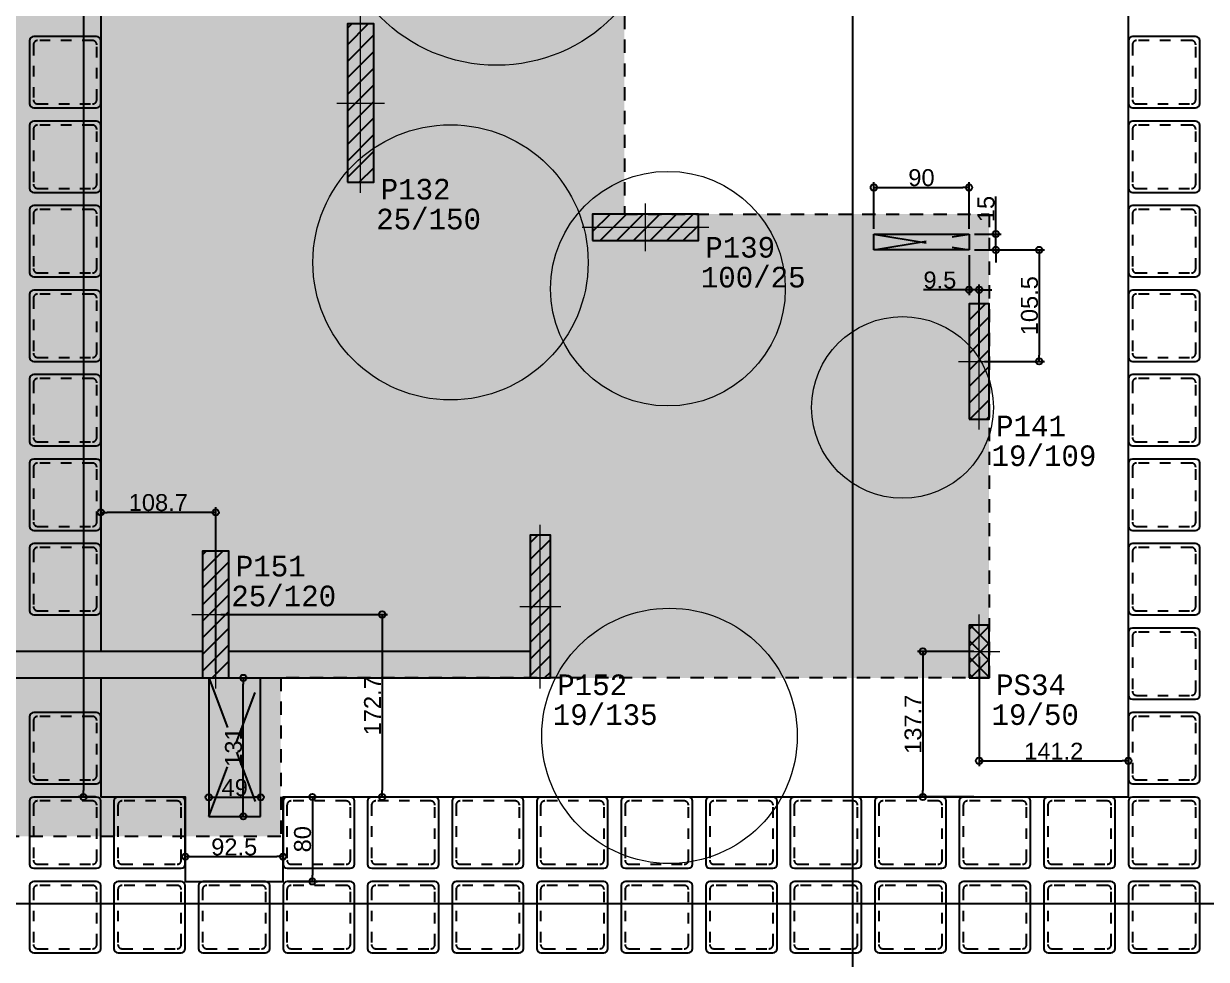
# Model space of a CAD drawing. Header units: millimetres. Extents: x -967 to 563, y -1588 to 506.
# Drawn here: x 81.27 to 92.46, y -255.15 to -246.29 of the extents above; entities that cross this region are included whole.
import ezdxf

# ---------------------------------------------------------------- set-up
doc = ezdxf.new("R2010")
doc.units = ezdxf.units.MM
for name, pattern in [('347-XXXX-ARQ-BASE-019-TÉRREO$0$HIDDEN2', [0.1875, 0.125, -0.0625]), ('ESTILO_TQS_0001', [1, 0.7, -0.3]), ('TRAZO_HUECO', [0.75, 0.5, -0.25])]:
    doc.linetypes.add(name, pattern=pattern)
for name, color, linetype in [('1', 5, 'Continuous'), ('12', 4, 'Continuous'), ('208', 13, 'Continuous'), ('237', 5, 'Continuous'), ('241', 7, 'TRAZO_HUECO'), ('251', 5, 'Continuous'), ('252', 153, 'ESTILO_TQS_0001'), ('3', 2, 'Continuous'), ('347-XXXX-ARQ-BASE-013-IMPLANTAÇÃO$0$_XREF-ARQ', 7, 'Continuous'), ('347-XXXX-ARQ-BASE-019-TÉRREO$0$AR-PRJ', 11, '347-XXXX-ARQ-BASE-019-TÉRREO$0$HIDDEN2'), ('4', 2, 'Continuous'), ('9', 7, 'Continuous'), ('COTAS', 1, 'Continuous')]:
    doc.layers.add(name, color=color, linetype=linetype)
doc.layers.add('PILAR_EIXOS', color=1, linetype='Continuous', lineweight=0)
doc.layers.add('PILAR_HACH', color=4, linetype='Continuous', lineweight=0)
doc.styles.add('ARIAL', font='arial.ttf')
doc.styles.add('TQS_LUCIDA_CONSOLE', font='lucon.TTF')
doc.dimstyles.new('AVILLA 100 2', dxfattribs={"dimtxt": 0.16, "dimasz": 0.06, "dimexe": 0.05, "dimexo": 0.05, "dimgap": 0.01, "dimtad": 3, "dimdec": 1, "dimlfac": 100, "dimzin": 9, "dimdsep": 46, "dimtxsty": 'ARIAL', "dimblk": 'ORIGIN', "dimcen": 1.5, "dimclrd": 10, "dimclre": 10, "dimclrt": 7, "dimadec": 0, "dimazin": 0, "dimtfac": 1, "dimtdec": 1, "dimtmove": 0, "dimatfit": 1, "dimfxl": 1, "dimarcsym": 0})
pattern_1 = [(45, (585.15059, -196.08026), (-0.07857724, 0.07857724), [])]

# ---------------------------------------------------------------- blocks, each defined once
blk = doc.blocks.new('ENCHIMENTO_PISO TERREO')
h = blk.add_hatch(color=9)
h.dxf.hatch_style = 1
h.paths.add_polyline_path([(27.7, 0.14), (27.7, 0.75), (31.15, 0.75), (31.15, 5.14), (24.8495, 5.14), (24.8495, 7.04), (12.06, 7.04), (12.06, 4.64), (4, 4.64), (4, 7.04), (-8.79, 7.04), (-8.7905, 5.14), (-15.09, 5.14), (-15.09, 0.75), (-11.64, 0.75), (-11.64, 0.17), (-11.64, -2.71), (-15.09, -2.71), (-15.09, -9.5), (-8.39, -9.5), (-8.39, -11), (1.35, -11), (1.35, -10.25), (14.71, -10.25), (14.71, -11), (24.45, -11), (24.45, -9.5), (31.15, -9.5), (31.15, -5.11), (27.7, -5.11)])
at = {"layer": '347-XXXX-ARQ-BASE-019-TÉRREO$0$AR-PRJ', "color": 9}
blk.add_lwpolyline([(12.06, 7.04), (24.8495, 7.04), (24.8495, 5.14), (31.15, 5.14), (31.15, 0.75), (27.7, 0.75), (27.7, 0.14), (27.7, -5.11), (31.15, -5.11), (31.15, -9.5), (24.45, -9.5), (24.45, -11), (14.71, -11)], dxfattribs=at)
blk = doc.blocks.new('_VAONER063700637000750007500')
at = {"layer": '251', "color": 8}
for p, q in [((29.725, 33.725), (-29.725, 33.725)), ((-33.725, 29.725), (-33.725, -29.725)), ((33.725, -29.725), (33.725, 29.725)), ((-29.725, -33.725), (29.725, -33.725))]:
    blk.add_line(p, q, dxfattribs=at)
for centre, start, end in [((-29.725, 29.725), 90, 180), ((29.725, 29.725), 0, 90), ((-29.725, -29.725), 180, 270), ((29.725, -29.725), 270, 0)]:
    blk.add_arc(centre, 4, start, end, dxfattribs=at)
at = {"layer": '252', "color": 8}
for p, q in [((-29.975, 25.975), (-29.975, -25.975)), ((25.975, 29.975), (-25.975, 29.975)), ((29.975, -25.975), (29.975, 25.975)), ((-25.975, -29.975), (25.975, -29.975))]:
    blk.add_line(p, q, dxfattribs=at)
for centre, start, end in [((-25.975, 25.975), 90, 180), ((25.975, 25.975), 0, 90), ((-25.975, -25.975), 180, 270), ((25.975, -25.975), 270, 0)]:
    blk.add_arc(centre, 4, start, end, dxfattribs=at)
blk = doc.blocks.new('NERVURADA TÉRREO 1 MODELO 2 (LO) R0')
at = {"layer": '208', "xscale": 0.01, "yscale": 0.01, "zscale": 0.01}
for p in [(753.84, -759.918), (764.233, -759.918), (753.84, -760.718), (764.233, -760.718), (753.84, -761.517), (764.233, -761.517), (753.84, -762.317), (764.233, -762.317), (753.84, -763.116), (764.233, -763.116), (753.84, -763.916), (764.233, -763.916), (753.84, -764.715), (764.233, -764.715), (764.233, -765.515), (753.84, -766.314), (764.233, -766.314), (753.84, -767.114), (754.639, -767.114), (756.238, -767.114), (757.038, -767.114), (757.837, -767.114), (758.637, -767.114), (759.436, -767.114), (760.236, -767.114), (761.035, -767.114), (761.835, -767.114), (762.634, -767.114), (763.434, -767.114), (764.233, -767.114), (753.84, -767.913), (754.639, -767.913), (755.439, -767.913), (756.238, -767.913), (757.038, -767.913), (757.837, -767.913), (758.637, -767.913), (759.436, -767.913), (760.236, -767.913), (761.035, -767.913), (761.835, -767.913), (762.634, -767.913), (763.434, -767.913), (764.233, -767.913)]:
    blk.add_blockref('_VAONER063700637000750007500', p, dxfattribs=at)
blk = doc.blocks.new('Eixos do pilar')
at = {"layer": 'PILAR_EIXOS'}
for p, q in [((0, -0.5), (0, 0.5)), ((-0.5, 0), (0.5, 0))]:
    blk.add_line(p, q, dxfattribs=at)
blk = doc.blocks.new('_Origin')
at = {"color": 0, "linetype": 'ByBlock', "lineweight": -2}
blk.add_line((0, 0), (-1, 0), dxfattribs=at)
blk.add_circle((0, 0), 0.5, dxfattribs=at)
blk = doc.blocks.new('*D503')
at = {"layer": 'COTAS', "color": 10, "linetype": 'ByBlock', "lineweight": -2, "transparency": 16777216}
for p, q in [((864.439, -597.62), (864.439, -596.054)), ((864.379, -596.104), (863.412, -596.104))]:
    blk.add_line(p, q, dxfattribs=at)
at = {"layer": 'Defpoints', "color": 0, "linetype": 'ByBlock', "transparency": 16777216}
for p in [(863.352, -596.104), (863.352, -596.104), (864.439, -597.67)]:
    blk.add_point(p, dxfattribs=at)
at = {"layer": 'COTAS', "color": 10, "linetype": 'ByBlock', "lineweight": -2, "transparency": 16777216, "xscale": 0.06, "yscale": 0.06, "zscale": 0.06, "rotation": 180}
blk.add_blockref('_Origin', (863.352, -596.104), dxfattribs=at)
at = {"layer": 'COTAS', "color": 10, "linetype": 'ByBlock', "lineweight": -2, "transparency": 16777216, "xscale": 0.06, "yscale": 0.06, "zscale": 0.06}
blk.add_blockref('_Origin', (864.439, -596.104), dxfattribs=at)
at = {"layer": 'COTAS', "color": 7, "linetype": 'ByBlock', "transparency": 16777216, "insert": (863.896, -596.012), "char_height": 0.16, "attachment_point": 5, "style": 'ARIAL'}
blk.add_mtext('108.7', dxfattribs=at)
blk = doc.blocks.new('*D504')
at = {"layer": 'COTAS', "color": 10, "linetype": 'ByBlock', "lineweight": -2, "transparency": 16777216}
for p, q in [((864.489, -597.07), (866.063, -597.07)), ((866.013, -597.13), (866.013, -598.737))]:
    blk.add_line(p, q, dxfattribs=at)
at = {"layer": 'Defpoints', "color": 0, "linetype": 'ByBlock', "transparency": 16777216}
for p in [(864.439, -597.07), (866.013, -598.797), (866.013, -598.797)]:
    blk.add_point(p, dxfattribs=at)
at = {"layer": 'COTAS', "color": 10, "linetype": 'ByBlock', "lineweight": -2, "transparency": 16777216, "xscale": 0.06, "yscale": 0.06, "zscale": 0.06}
for p, rotation in [((866.013, -597.07), 90), ((866.013, -598.797), 270)]:
    blk.add_blockref('_Origin', p, dxfattribs=dict(at, rotation=rotation))
at = {"layer": 'COTAS', "color": 7, "linetype": 'ByBlock', "transparency": 16777216, "insert": (865.922, -597.934), "char_height": 0.16, "attachment_point": 5, "rotation": 90, "style": 'ARIAL'}
blk.add_mtext('172.7', dxfattribs=at)
blk = doc.blocks.new('*D505')
at = {"layer": 'COTAS', "color": 10, "linetype": 'ByBlock', "lineweight": -2, "transparency": 16777216}
for p, q in [((871.609, -597.42), (871.077, -597.42)), ((871.127, -597.48), (871.127, -598.737)), ((871.609, -598.797), (871.077, -598.797))]:
    blk.add_line(p, q, dxfattribs=at)
at = {"layer": 'Defpoints', "color": 0, "linetype": 'ByBlock', "transparency": 16777216}
for p in [(871.659, -597.42), (871.127, -598.797), (871.659, -598.797)]:
    blk.add_point(p, dxfattribs=at)
at = {"layer": 'COTAS', "color": 10, "linetype": 'ByBlock', "lineweight": -2, "transparency": 16777216, "xscale": 0.06, "yscale": 0.06, "zscale": 0.06}
for p, rotation in [((871.127, -597.42), 90), ((871.127, -598.797), 270)]:
    blk.add_blockref('_Origin', p, dxfattribs=dict(at, rotation=rotation))
at = {"layer": 'COTAS', "color": 7, "linetype": 'ByBlock', "transparency": 16777216, "insert": (871.035, -598.109), "char_height": 0.16, "attachment_point": 5, "rotation": 90, "style": 'ARIAL'}
blk.add_mtext('137.7', dxfattribs=at)
blk = doc.blocks.new('*D506')
at = {"layer": 'COTAS', "color": 10, "linetype": 'ByBlock', "lineweight": -2, "transparency": 16777216}
for p, q in [((871.659, -597.47), (871.659, -598.505)), ((871.719, -598.455), (873.011, -598.455))]:
    blk.add_line(p, q, dxfattribs=at)
at = {"layer": 'Defpoints', "color": 0, "linetype": 'ByBlock', "transparency": 16777216}
for p in [(871.659, -597.42), (873.071, -598.455), (873.071, -598.455)]:
    blk.add_point(p, dxfattribs=at)
at = {"layer": 'COTAS', "color": 10, "linetype": 'ByBlock', "lineweight": -2, "transparency": 16777216, "xscale": 0.06, "yscale": 0.06, "zscale": 0.06, "rotation": 180}
blk.add_blockref('_Origin', (871.659, -598.455), dxfattribs=at)
at = {"layer": 'COTAS', "color": 10, "linetype": 'ByBlock', "lineweight": -2, "transparency": 16777216, "xscale": 0.06, "yscale": 0.06, "zscale": 0.06}
blk.add_blockref('_Origin', (873.071, -598.455), dxfattribs=at)
at = {"layer": 'COTAS', "color": 7, "linetype": 'ByBlock', "transparency": 16777216, "insert": (872.365, -598.364), "char_height": 0.16, "attachment_point": 5, "style": 'ARIAL'}
blk.add_mtext('141.2', dxfattribs=at)
blk = doc.blocks.new('*D508')
at = {"layer": 'COTAS', "color": 10, "linetype": 'ByBlock', "lineweight": -2, "transparency": 16777216}
for p, q in [((863.302, -581.883), (863.138, -581.883)), ((863.188, -581.943), (863.188, -598.737)), ((863.302, -598.797), (863.138, -598.797))]:
    blk.add_line(p, q, dxfattribs=at)
at = {"layer": 'Defpoints', "color": 0, "linetype": 'ByBlock', "transparency": 16777216}
for p in [(863.352, -581.883), (863.188, -598.797), (863.352, -598.797)]:
    blk.add_point(p, dxfattribs=at)
at = {"layer": 'COTAS', "color": 10, "linetype": 'ByBlock', "lineweight": -2, "transparency": 16777216, "xscale": 0.06, "yscale": 0.06, "zscale": 0.06}
for p, rotation in [((863.188, -581.883), 90), ((863.188, -598.797), 270)]:
    blk.add_blockref('_Origin', p, dxfattribs=dict(at, rotation=rotation))
at = {"layer": 'COTAS', "color": 7, "linetype": 'ByBlock', "transparency": 16777216, "insert": (863.097, -590.34), "char_height": 0.16, "attachment_point": 5, "rotation": 90, "style": 'ARIAL'}
blk.add_mtext('1691.5', dxfattribs=at)
blk = doc.blocks.new('*D780')
at = {"layer": 'COTAS', "color": 10, "linetype": 'ByBlock', "lineweight": -2, "transparency": 16777216}
blk.add_line((820.942, -599.805), (875.954, -599.805), dxfattribs=at)
at = {"layer": 'Defpoints', "color": 0, "linetype": 'ByBlock', "transparency": 16777216}
for p in [(820.882, -599.805), (876.014, -599.805), (876.014, -599.805)]:
    blk.add_point(p, dxfattribs=at)
at = {"layer": 'COTAS', "color": 10, "linetype": 'ByBlock', "lineweight": -2, "transparency": 16777216, "xscale": 0.06, "yscale": 0.06, "zscale": 0.06, "rotation": 180}
blk.add_blockref('_Origin', (820.882, -599.805), dxfattribs=at)
at = {"layer": 'COTAS', "color": 10, "linetype": 'ByBlock', "lineweight": -2, "transparency": 16777216, "xscale": 0.06, "yscale": 0.06, "zscale": 0.06}
blk.add_blockref('_Origin', (876.014, -599.805), dxfattribs=at)
at = {"layer": 'COTAS', "color": 7, "linetype": 'ByBlock', "transparency": 16777216, "insert": (848.448, -599.713), "char_height": 0.16, "attachment_point": 5, "style": 'ARIAL'}
blk.add_mtext('5513.2', dxfattribs=at)
blk = doc.blocks.new('*D788')
at = {"layer": 'COTAS', "color": 10, "linetype": 'ByBlock', "lineweight": -2, "transparency": 16777216}
blk.add_line((870.465, -606.22), (870.465, -572.37), dxfattribs=at)
at = {"layer": 'Defpoints', "color": 0, "linetype": 'ByBlock', "transparency": 16777216}
for p in [(870.465, -572.31), (870.465, -572.31), (870.465, -606.28)]:
    blk.add_point(p, dxfattribs=at)
at = {"layer": 'COTAS', "color": 10, "linetype": 'ByBlock', "lineweight": -2, "transparency": 16777216, "xscale": 0.06, "yscale": 0.06, "zscale": 0.06}
for p, rotation in [((870.465, -572.31), 90), ((870.465, -606.28), 270)]:
    blk.add_blockref('_Origin', p, dxfattribs=dict(at, rotation=rotation))
at = {"layer": 'COTAS', "color": 7, "linetype": 'ByBlock', "transparency": 16777216, "insert": (870.374, -589.295), "char_height": 0.16, "attachment_point": 5, "rotation": 90, "style": 'ARIAL'}
blk.add_mtext('3397', dxfattribs=at)
blk = doc.blocks.new('*D574')
at = {"layer": 'COTAS', "color": 10, "linetype": 'ByBlock', "lineweight": -2, "transparency": 16777216}
blk.add_line((864.212, -599.362), (865.016, -599.362), dxfattribs=at)
at = {"layer": 'Defpoints', "color": 0, "linetype": 'ByBlock', "transparency": 16777216}
for p in [(864.152, -599.362), (865.076, -599.362), (865.076, -599.362)]:
    blk.add_point(p, dxfattribs=at)
at = {"layer": 'COTAS', "color": 10, "linetype": 'ByBlock', "lineweight": -2, "transparency": 16777216, "xscale": 0.06, "yscale": 0.06, "zscale": 0.06, "rotation": 180}
blk.add_blockref('_Origin', (864.152, -599.362), dxfattribs=at)
at = {"layer": 'COTAS', "color": 10, "linetype": 'ByBlock', "lineweight": -2, "transparency": 16777216, "xscale": 0.06, "yscale": 0.06, "zscale": 0.06}
blk.add_blockref('_Origin', (865.076, -599.362), dxfattribs=at)
at = {"layer": 'COTAS', "color": 7, "linetype": 'ByBlock', "transparency": 16777216, "insert": (864.614, -599.271), "char_height": 0.16, "attachment_point": 5, "style": 'ARIAL'}
blk.add_mtext('92.5', dxfattribs=at)
blk = doc.blocks.new('*D575')
at = {"layer": 'COTAS', "color": 10, "linetype": 'ByBlock', "lineweight": -2, "transparency": 16777216}
for p, q in [((865.353, -598.857), (865.353, -599.537)), ((865.126, -599.597), (865.403, -599.597))]:
    blk.add_line(p, q, dxfattribs=at)
at = {"layer": 'Defpoints', "color": 0, "linetype": 'ByBlock', "transparency": 16777216}
for p in [(865.353, -598.797), (865.076, -599.597), (865.353, -599.597)]:
    blk.add_point(p, dxfattribs=at)
at = {"layer": 'COTAS', "color": 10, "linetype": 'ByBlock', "lineweight": -2, "transparency": 16777216, "xscale": 0.06, "yscale": 0.06, "zscale": 0.06}
for p, rotation in [((865.353, -598.797), 90), ((865.353, -599.597), 270)]:
    blk.add_blockref('_Origin', p, dxfattribs=dict(at, rotation=rotation))
at = {"layer": 'COTAS', "color": 7, "linetype": 'ByBlock', "transparency": 16777216, "insert": (865.261, -599.197), "char_height": 0.16, "attachment_point": 5, "rotation": 90, "style": 'ARIAL'}
blk.add_mtext('80', dxfattribs=at)
blk = doc.blocks.new('*D576')
at = {"layer": 'COTAS', "color": 10, "linetype": 'ByBlock', "lineweight": -2, "transparency": 16777216}
blk.add_line((864.7, -598.92), (864.7, -597.73), dxfattribs=at)
at = {"layer": 'Defpoints', "color": 0, "linetype": 'ByBlock', "transparency": 16777216}
for p in [(864.7, -597.67), (864.7, -597.67), (864.7, -598.98)]:
    blk.add_point(p, dxfattribs=at)
at = {"layer": 'COTAS', "color": 10, "linetype": 'ByBlock', "lineweight": -2, "transparency": 16777216, "xscale": 0.06, "yscale": 0.06, "zscale": 0.06}
for p, rotation in [((864.7, -597.67), 90), ((864.7, -598.98), 270)]:
    blk.add_blockref('_Origin', p, dxfattribs=dict(at, rotation=rotation))
at = {"layer": 'COTAS', "color": 7, "linetype": 'ByBlock', "transparency": 16777216, "insert": (864.608, -598.325), "char_height": 0.16, "attachment_point": 5, "rotation": 90, "style": 'ARIAL'}
blk.add_mtext('131', dxfattribs=at)
blk = doc.blocks.new('*D577')
at = {"layer": 'COTAS', "color": 10, "linetype": 'ByBlock', "lineweight": -2, "transparency": 16777216}
blk.add_line((864.434, -598.8), (864.804, -598.8), dxfattribs=at)
at = {"layer": 'Defpoints', "color": 0, "linetype": 'ByBlock', "transparency": 16777216}
for p in [(864.374, -598.8), (864.864, -598.8), (864.864, -598.8)]:
    blk.add_point(p, dxfattribs=at)
at = {"layer": 'COTAS', "color": 10, "linetype": 'ByBlock', "lineweight": -2, "transparency": 16777216, "xscale": 0.06, "yscale": 0.06, "zscale": 0.06, "rotation": 180}
blk.add_blockref('_Origin', (864.374, -598.8), dxfattribs=at)
at = {"layer": 'COTAS', "color": 10, "linetype": 'ByBlock', "lineweight": -2, "transparency": 16777216, "xscale": 0.06, "yscale": 0.06, "zscale": 0.06}
blk.add_blockref('_Origin', (864.864, -598.8), dxfattribs=at)
at = {"layer": 'COTAS', "color": 7, "linetype": 'ByBlock', "transparency": 16777216, "insert": (864.619, -598.709), "char_height": 0.16, "attachment_point": 5, "style": 'ARIAL'}
blk.add_mtext('49', dxfattribs=at)
blk = doc.blocks.new('*D578')
at = {"layer": 'COTAS', "color": 10, "linetype": 'ByBlock', "lineweight": -2, "transparency": 16777216}
for p, q in [((870.664, -593.42), (870.664, -592.979)), ((870.724, -593.029), (871.504, -593.029)), ((871.564, -593.42), (871.564, -592.979))]:
    blk.add_line(p, q, dxfattribs=at)
at = {"layer": 'Defpoints', "color": 0, "linetype": 'ByBlock', "transparency": 16777216}
for p in [(871.564, -593.029), (870.664, -593.47), (871.564, -593.47)]:
    blk.add_point(p, dxfattribs=at)
at = {"layer": 'COTAS', "color": 10, "linetype": 'ByBlock', "lineweight": -2, "transparency": 16777216, "xscale": 0.06, "yscale": 0.06, "zscale": 0.06, "rotation": 180}
blk.add_blockref('_Origin', (870.664, -593.029), dxfattribs=at)
at = {"layer": 'COTAS', "color": 10, "linetype": 'ByBlock', "lineweight": -2, "transparency": 16777216, "xscale": 0.06, "yscale": 0.06, "zscale": 0.06}
blk.add_blockref('_Origin', (871.564, -593.029), dxfattribs=at)
at = {"layer": 'COTAS', "color": 7, "linetype": 'ByBlock', "transparency": 16777216, "insert": (871.114, -592.937), "char_height": 0.16, "attachment_point": 5, "style": 'ARIAL'}
blk.add_mtext('90', dxfattribs=at)
blk = doc.blocks.new('*D579')
at = {"layer": 'COTAS', "color": 10, "linetype": 'ByBlock', "lineweight": -2, "transparency": 16777216}
for p, q in [((871.817, -593.41), (871.817, -593.115)), ((871.614, -593.47), (871.867, -593.47)), ((871.817, -593.62), (871.817, -593.47)), ((871.614, -593.62), (871.867, -593.62)), ((871.817, -593.68), (871.817, -593.74))]:
    blk.add_line(p, q, dxfattribs=at)
at = {"layer": 'Defpoints', "color": 0, "linetype": 'ByBlock', "transparency": 16777216}
for p in [(871.564, -593.47), (871.817, -593.47), (871.564, -593.62)]:
    blk.add_point(p, dxfattribs=at)
at = {"layer": 'COTAS', "color": 10, "linetype": 'ByBlock', "lineweight": -2, "transparency": 16777216, "xscale": 0.06, "yscale": 0.06, "zscale": 0.06}
for p, rotation in [((871.817, -593.47), 270), ((871.817, -593.62), 90)]:
    blk.add_blockref('_Origin', p, dxfattribs=dict(at, rotation=rotation))
at = {"layer": 'COTAS', "color": 7, "linetype": 'ByBlock', "transparency": 16777216, "insert": (871.725, -593.233), "char_height": 0.16, "attachment_point": 5, "rotation": 90, "style": 'ARIAL'}
blk.add_mtext('15', dxfattribs=at)
blk = doc.blocks.new('*D584')
at = {"layer": 'COTAS', "color": 10, "linetype": 'ByBlock', "lineweight": -2, "transparency": 16777216}
for p, q in [((871.614, -593.62), (872.277, -593.62)), ((872.227, -593.68), (872.227, -594.615)), ((871.709, -594.675), (872.277, -594.675))]:
    blk.add_line(p, q, dxfattribs=at)
at = {"layer": 'Defpoints', "color": 0, "linetype": 'ByBlock', "transparency": 16777216}
for p in [(871.564, -593.62), (871.659, -594.675), (872.227, -594.675)]:
    blk.add_point(p, dxfattribs=at)
at = {"layer": 'COTAS', "color": 10, "linetype": 'ByBlock', "lineweight": -2, "transparency": 16777216, "xscale": 0.06, "yscale": 0.06, "zscale": 0.06}
for p, rotation in [((872.227, -593.62), 90), ((872.227, -594.675), 270)]:
    blk.add_blockref('_Origin', p, dxfattribs=dict(at, rotation=rotation))
at = {"layer": 'COTAS', "color": 7, "linetype": 'ByBlock', "transparency": 16777216, "insert": (872.136, -594.148), "char_height": 0.16, "attachment_point": 5, "rotation": 90, "style": 'ARIAL'}
blk.add_mtext('105.5', dxfattribs=at)
blk = doc.blocks.new('*D585')
at = {"layer": 'COTAS', "color": 10, "linetype": 'ByBlock', "lineweight": -2, "transparency": 16777216}
for p, q in [((871.564, -593.67), (871.564, -594.047)), ((871.659, -594.625), (871.659, -593.947)), ((871.504, -593.997), (871.132, -593.997)), ((871.659, -593.997), (871.564, -593.997)), ((871.719, -593.997), (871.779, -593.997))]:
    blk.add_line(p, q, dxfattribs=at)
at = {"layer": 'Defpoints', "color": 0, "linetype": 'ByBlock', "transparency": 16777216}
for p in [(871.564, -593.62), (871.564, -593.997), (871.659, -594.675)]:
    blk.add_point(p, dxfattribs=at)
at = {"layer": 'COTAS', "color": 10, "linetype": 'ByBlock', "lineweight": -2, "transparency": 16777216, "xscale": 0.06, "yscale": 0.06, "zscale": 0.06}
blk.add_blockref('_Origin', (871.564, -593.997), dxfattribs=at)
at = {"layer": 'COTAS', "color": 10, "linetype": 'ByBlock', "lineweight": -2, "transparency": 16777216, "xscale": 0.06, "yscale": 0.06, "zscale": 0.06, "rotation": 180}
blk.add_blockref('_Origin', (871.659, -593.997), dxfattribs=at)
at = {"layer": 'COTAS', "color": 7, "linetype": 'ByBlock', "transparency": 16777216, "insert": (871.288, -593.906), "char_height": 0.16, "attachment_point": 5, "style": 'ARIAL'}
blk.add_mtext('9.5', dxfattribs=at)
blk = doc.blocks.new('COTAS TÉRREO (LO) R0')
at = {"layer": 'COTAS', "linetype": 'ByBlock'}
for base, p1, p2, picture, middle in [((870.4655, -572.3104), (870.4655, -606.2804), (870.4655, -572.3104), '*D788', (870.3737, -589.2954)), ((863.1882021911, -598.7973861131), (863.3522448043, -581.8828861131), (863.3522448043, -598.7973861131), '*D508', (863.0965105131, -590.3401361131)), ((871.817, -593.4704), (871.5642, -593.6204), (871.5642, -593.4704), '*D579', (871.7253, -593.2327)), ((872.2272, -594.6754), (871.5642, -593.6204), (871.6592, -594.6754), '*D584', (872.1355, -594.1479)), ((866.0127, -598.7974), (864.4392, -597.0704), (866.0127, -598.7974), '*D504', (865.9224, -597.9339)), ((871.1266, -598.7974), (871.6592, -597.4204), (871.6592, -598.7974), '*D505', (871.0349, -598.1089)), ((864.7001, -597.6704), (864.7001, -598.9804), (864.7001, -597.6704), '*D576', (864.6084, -598.3254)), ((865.3527621983, -599.5968861132), (865.3527621983, -598.7973861132), (865.0762448012, -599.5968861132), '*D575', (865.2610705203, -599.1971361132))]:
    dim = blk.add_linear_dim(base=base, p1=p1, p2=p2, angle=90, dimstyle='AVILLA 100 2', dxfattribs=at)
    dim.commit()
    dim.dimension.update_dxf_attribs({"geometry": picture, "text_midpoint": middle})
for base, p1, p2, picture, middle in [((871.5642, -593.0287), (870.6642, -593.4704), (871.5642, -593.4704), '*D578', (871.1142, -593.0287)), ((863.3522, -596.1041), (864.4392, -597.6704), (863.3522, -596.1041), '*D503', (863.8957, -596.1041))]:
    dim = blk.add_linear_dim(base=base, p1=p1, p2=p2, dimstyle='AVILLA 100 2', dxfattribs=at)
    dim.commit()
    dim.dimension.update_dxf_attribs({"geometry": picture, "text_midpoint": middle, "dimtype": 128})
for base, p1, p2, picture, middle in [((871.5642, -593.9974), (871.6592, -594.6754), (871.5642, -593.6204), '*D585', (871.288, -593.9057)), ((873.0712, -598.4546), (871.6592, -597.4204), (873.0712, -598.4546), '*D506', (872.3652, -598.3643)), ((864.8642, -598.8002), (864.3742, -598.8002), (864.8642, -598.8002), '*D577', (864.6192, -598.7085)), ((865.0762448012, -599.3624793853), (864.1517448012, -599.3624793853), (865.0762448012, -599.3624793853), '*D574', (864.6139948012, -599.2707877072)), ((876.0142, -599.8051), (820.882, -599.8051), (876.0142, -599.8051), '*D780', (848.4481, -599.7133))]:
    dim = blk.add_linear_dim(base=base, p1=p1, p2=p2, dimstyle='AVILLA 100 2', dxfattribs=at)
    dim.commit()
    dim.dimension.update_dxf_attribs({"geometry": picture, "text_midpoint": middle})

msp = doc.modelspace()

# ---------------------------------------------------------------- hatches: boundary and pattern name
at = {"linetype": 'ByBlock'}
h = msp.add_hatch(dxfattribs=at)
h.set_pattern_fill('ANSI31', color=4, scale=0.035)
h.set_pattern_definition(pattern_1)
h.paths.add_polyline_path([(84.3357, -247.7921), (84.5857, -247.7921), (84.5857, -246.2921), (84.3357, -246.2921)])
h = msp.add_hatch(dxfattribs=at)
h.set_pattern_fill('ANSI31', color=4, scale=0.035)
h.set_pattern_definition(pattern_1)
h.paths.add_polyline_path([(86.6557, -248.3421), (87.6557, -248.3421), (87.6557, -248.0921), (86.6557, -248.0921)])
h = msp.add_hatch(dxfattribs=at)
h.set_pattern_fill('ANSI31', color=4, scale=0.035)
h.set_pattern_definition(pattern_1)
h.paths.add_polyline_path([(90.2157, -250.0321), (90.4057, -250.0321), (90.4057, -248.9421), (90.2157, -248.9421)])
h = msp.add_hatch(dxfattribs=at)
h.set_pattern_fill('ANSI31', color=4, scale=0.035)
h.set_pattern_definition(pattern_1)
h.paths.add_polyline_path([(86.0657, -252.4821), (86.2557, -252.4821), (86.2557, -251.1321), (86.0657, -251.1321)])
h = msp.add_hatch(dxfattribs=at)
h.set_pattern_fill('ANSI31', color=4, scale=0.035)
h.set_pattern_definition(pattern_1)
h.paths.add_polyline_path([(82.9657, -252.4821), (83.2157, -252.4821), (83.2157, -251.2821), (82.9657, -251.2821)])
h = msp.add_hatch(dxfattribs=at)
h.set_pattern_fill('ANSI37', color=4, scale=0.035)
h.set_pattern_definition([(45, (685.15059, -106.08026), (-0.078577241, 0.078577241), []), (135, (685.15059, -106.08026), (-0.078577241, -0.078577241), [])])
h.paths.add_polyline_path([(90.2157, -252.4821), (90.4057, -252.4821), (90.4057, -251.9821), (90.2157, -251.9821)])

# ---------------------------------------------------------------- linework, layer by layer
at = {"layer": '1'}
for points in [[(82.0037, -253.6091), (82.8032, -253.6091), (82.8032, -254.4086), (83.7277, -254.4086), (83.7277, -253.6091), (91.7227, -253.6091), (91.7227, -236.6946), (82.0037, -236.6946), (82.0037, -252.2321)], [(82.9657, -252.2321), (78.6607, -252.2321)], [(86.0657, -252.2321), (83.2157, -252.2321)], [(78.6607, -252.4821), (82.9657, -252.4821)], [(82.0037, -252.4821), (82.0037, -253.6091)], [(83.2157, -252.4821), (86.0657, -252.4821)]]:
    msp.add_lwpolyline(points, dxfattribs=at)
at = {"layer": '237'}
for p, q in [((89.3157, -248.2821), (90.2157, -248.2821)), ((89.3157, -248.4321), (89.3157, -248.2821)), ((90.2157, -248.2821), (90.2157, -248.4321)), ((90.2157, -248.4321), (89.3157, -248.4321)), ((83.0257, -252.4821), (83.0257, -253.7921)), ((83.5157, -253.7921), (83.5157, -252.4821)), ((83.0257, -253.7921), (83.5157, -253.7921))]:
    msp.add_line(p, q, dxfattribs=at)
at = {"layer": '241'}
for p, q in [((89.3157, -248.4321), (90.2157, -248.2821)), ((89.3157, -248.2821), (90.2157, -248.4321)), ((83.0257, -253.7921), (83.5157, -252.4821)), ((83.0257, -252.4821), (83.5157, -253.7921))]:
    msp.add_line(p, q, dxfattribs=at)
at = {"layer": '3'}
for points in [[(84.3357, -247.7921), (84.5857, -247.7921), (84.5857, -246.2921), (84.3357, -246.2921), (84.3357, -247.7921)], [(86.6557, -248.3421), (87.6557, -248.3421), (87.6557, -248.0921), (86.6557, -248.0921), (86.6557, -248.3421)], [(90.2157, -250.0321), (90.4057, -250.0321), (90.4057, -248.9421), (90.2157, -248.9421), (90.2157, -250.0321)], [(86.0657, -252.4821), (86.2557, -252.4821), (86.2557, -251.1321), (86.0657, -251.1321), (86.0657, -252.4821)], [(82.9657, -252.4821), (83.2157, -252.4821), (83.2157, -251.2821), (82.9657, -251.2821), (82.9657, -252.4821)]]:
    msp.add_lwpolyline(points, dxfattribs=at)
at = {"layer": '4'}
msp.add_lwpolyline([(90.2157, -252.4821), (90.4057, -252.4821), (90.4057, -251.9821), (90.2157, -251.9821), (90.2157, -252.4821)], dxfattribs=at)
at = {"layer": 'PILAR_HACH', "color": 2}
for centre, radius in [((85.7468, -245.1317), 1.5528), ((85.3114, -248.5496), 1.3018), ((87.3678, -248.7986), 1.1101), ((89.5862, -249.9224), 0.8599), ((87.3824, -253.0307), 1.2086)]:
    msp.add_circle(centre, radius, dxfattribs=at)

# ---------------------------------------------------------------- block references
at = {"layer": '347-XXXX-ARQ-BASE-013-IMPLANTAÇÃO$0$_XREF-ARQ'}
msp.add_blockref('ENCHIMENTO_PISO TERREO', (59.2557, -242.9819), dxfattribs=at)
at = {"layer": 'COTAS', "color": 6, "linetype": 'ByBlock'}
msp.add_blockref('COTAS TÉRREO (LO) R0', (-781.3485, 345.1883), dxfattribs=at)
at = {"layer": 'COTAS', "color": 40, "linetype": 'ByBlock', "true_color": 0xf8d731}
msp.add_blockref('NERVURADA TÉRREO 1 MODELO 2 (LO) R0', (-672.1735, 513.1676), dxfattribs=at)
at = {"layer": 'PILAR_EIXOS'}
for p, xscale, yscale in [((84.4607, -247.0421), 0.45, 1.7), ((87.1557, -248.2171), 1.2, 0.45), ((90.3107, -249.4871), 0.39, 1.29), ((86.1607, -251.8071), 0.39, 1.55), ((83.0907, -251.8821), 0.45, 1.4), ((90.3107, -252.2321), 0.39, 0.7)]:
    msp.add_blockref('Eixos do pilar', p, dxfattribs=dict(at, xscale=xscale, yscale=yscale))

# ---------------------------------------------------------------- texts
at = {"layer": '12', "linetype": 'Continuous', "style": 'TQS_LUCIDA_CONSOLE'}
for s, p in [('25/150', (84.6082, -248.237)), ('100/25', (87.6782, -248.787)), ('19/109', (90.4282, -250.477)), ('25/120', (83.2382, -251.804)), ('19/135', (86.2782, -252.927)), ('19/50', (90.4282, -252.927))]:
    msp.add_text(s, height=0.195, dxfattribs=at).set_placement(p)
at = {"layer": '9', "linetype": 'Continuous', "style": 'TQS_LUCIDA_CONSOLE'}
for s, p in [('P132', (84.6507, -247.9546)), ('P139', (87.7207, -248.5046)), ('P141', (90.4707, -250.1946)), ('P151', (83.2807, -251.5217)), ('P152', (86.3207, -252.6446)), ('PS34', (90.4707, -252.6446))]:
    msp.add_text(s, height=0.195, dxfattribs=at).set_placement(p)

doc.saveas('drawing.dxf')
